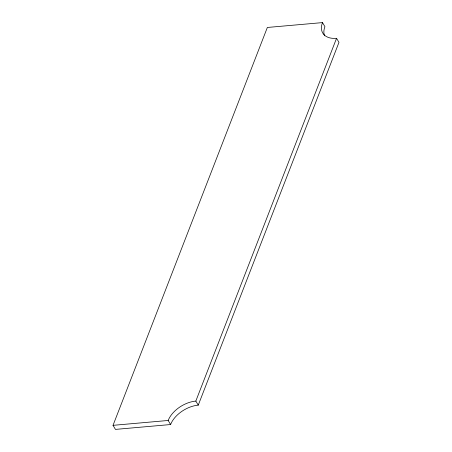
<?xml version="1.0" encoding="UTF-8"?>
<svg xmlns="http://www.w3.org/2000/svg" width="452" height="452" viewBox="0 0 452 452"><rect width="100%" height="100%" fill="white"/><g stroke="black" fill="none" stroke-linecap="round" stroke-linejoin="round"><path stroke-width="0.68" d="M113.028 425.338L267.352 27.465L322.502 22.6A23.99 14.73 -30.9 0 0 336.542 38.313L338.972 42.375L198.258 405.145A23.99 14.73 -30.9 0 0 170.602 424.535L115.458 429.4L113.028 425.338L168.178 420.473A23.99 14.73 -30.9 0 1 195.829 401.082L336.542 38.313M322.502 22.6L324.926 26.662A23.99 14.73 -30.9 0 0 324.536 35.798M195.829 401.082L198.258 405.145M168.178 420.473L170.602 424.535"/></g></svg>
